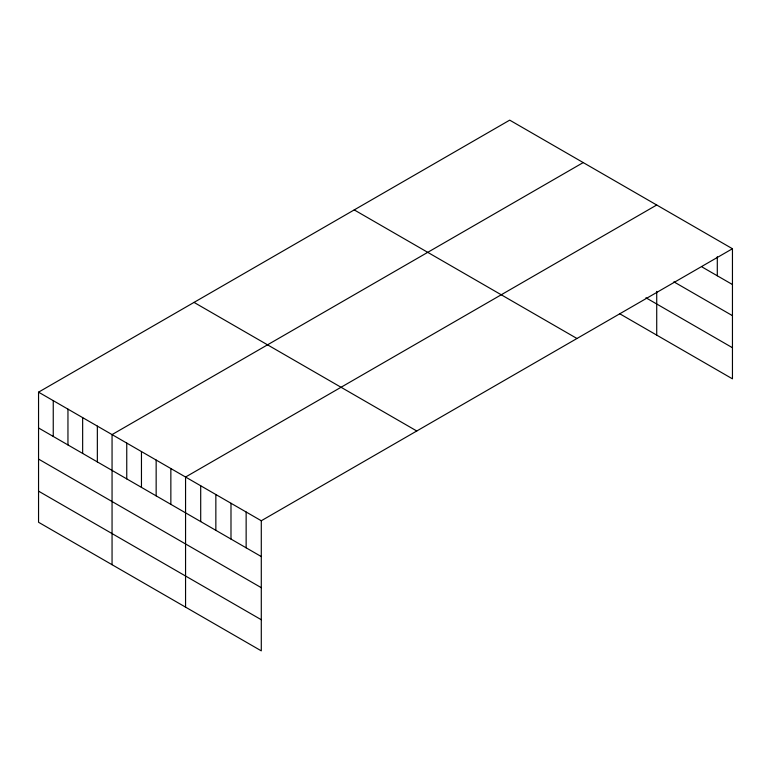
<?xml version="1.0" encoding="UTF-8"?>
<svg xmlns="http://www.w3.org/2000/svg" width="771" height="771" viewBox="0 0 771 771"><rect width="100%" height="100%" fill="white"/><g stroke="black" fill="none" stroke-linecap="round" stroke-linejoin="round"><path stroke-width="1.16" d="M732.45 248.734L261.292 520.753L261.292 650.859L38.55 522.266L38.55 392.16L509.708 120.141L732.45 248.734L732.45 378.84L619.479 313.614M583.213 162.575L112.055 434.593L112.055 564.7M656.719 205.009L185.56 477.037L185.56 607.143M702.159 267.045L732.45 284.538M673.883 281.849L732.45 315.657M645.934 297.77L732.45 347.721M354.226 209.905L576.968 338.498M194.032 302.396L416.774 430.989M38.55 392.16L261.292 520.753M38.55 427.963L261.292 556.566M38.55 459.082L261.292 587.685M38.55 491.146L261.292 619.739M717.3 256.695L717.3 275.796M656.719 291.399L656.719 335.115M246.142 512.011L246.142 547.815M230.992 503.27L230.992 539.074M215.851 494.519L215.851 530.332M200.701 485.778L200.701 521.582M170.854 468.546L170.854 504.35M156.156 460.056L156.156 495.869M141.459 451.575L141.459 487.378M126.752 443.084L126.752 478.887M97.348 426.112L97.348 461.916M82.651 417.622L82.651 453.425M67.954 409.131L67.954 444.944M53.247 400.65L53.247 436.453"/></g></svg>
